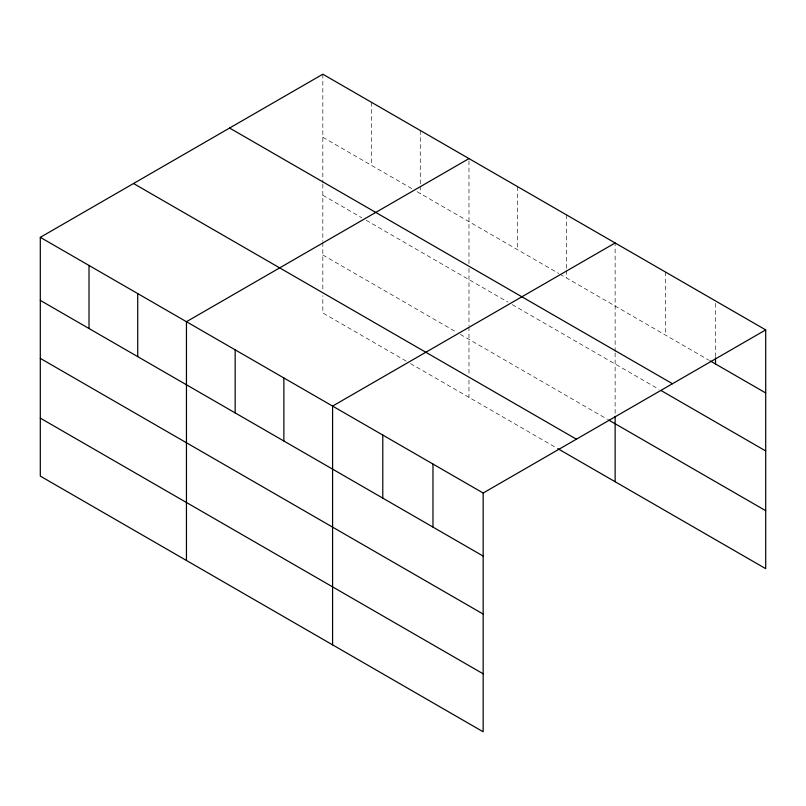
<?xml version="1.0" encoding="UTF-8"?>
<svg xmlns="http://www.w3.org/2000/svg" width="806" height="806" viewBox="0 0 806 806"><rect width="100%" height="100%" fill="white"/><g stroke="black" fill="none" stroke-linecap="round" stroke-linejoin="round"><path stroke-width="0.6" stroke-dasharray="4.03 3.02" d="M468.981 268.529L468.981 325.684M468.981 263.592L468.981 158.591M615.129 352.907L615.129 413.79M615.129 351.668L615.129 242.969M322.833 137.272L412.692 189.148M417.014 191.647L558.83 273.526M559.918 274.151L709.099 360.282M322.833 195.254L361.813 217.761M366.136 220.26L507.951 302.129M512.284 304.638L658.915 389.288M322.833 254.998L455.995 331.87M460.317 334.369L607.553 419.372M406.194 361.108L322.833 312.98L322.833 295.711M410.526 363.607L556.664 447.985M715.506 303.399L715.506 356.564M665.313 271.944L665.313 335.004M566.417 214.839L566.417 269.244M566.417 270.484L566.417 277.899M517.694 186.72L517.694 249.779M468.981 326.924L468.981 375.153M468.981 380.079L468.981 397.358M420.269 130.461L420.269 184.866M420.269 186.105L420.269 193.531M371.556 102.342L371.556 165.401M322.833 74.212L322.833 182.922M322.833 184.151L322.833 241.306M322.833 242.556L322.833 290.775"/><path stroke-width="1.21" d="M40.3 237.337L483.167 493.02L483.167 731.788L40.3 476.104L40.3 237.337L322.833 74.212L765.7 329.896L765.7 568.663L557.752 448.61M468.981 158.591L186.448 321.715L186.448 560.472M615.129 242.969L332.586 406.083L332.586 644.85M483.167 493.02L765.7 329.896M710.167 360.897L765.7 392.955M229.599 128.043L672.466 383.727M661.051 390.517L765.7 450.947M608.631 419.997L765.7 510.682M133.534 183.506L576.401 439.189M40.3 300.396L483.167 556.08M40.3 358.378L483.167 614.061M40.3 418.123L483.167 673.806M715.506 357.804L715.506 363.98M615.129 416.279L615.129 481.736M432.973 464.044L432.973 527.104M382.779 435.069L382.779 498.128M283.873 377.964L283.873 441.023M235.161 349.834L235.161 412.894M137.725 293.585L137.725 356.645M89.013 265.456L89.013 328.526"/></g></svg>
